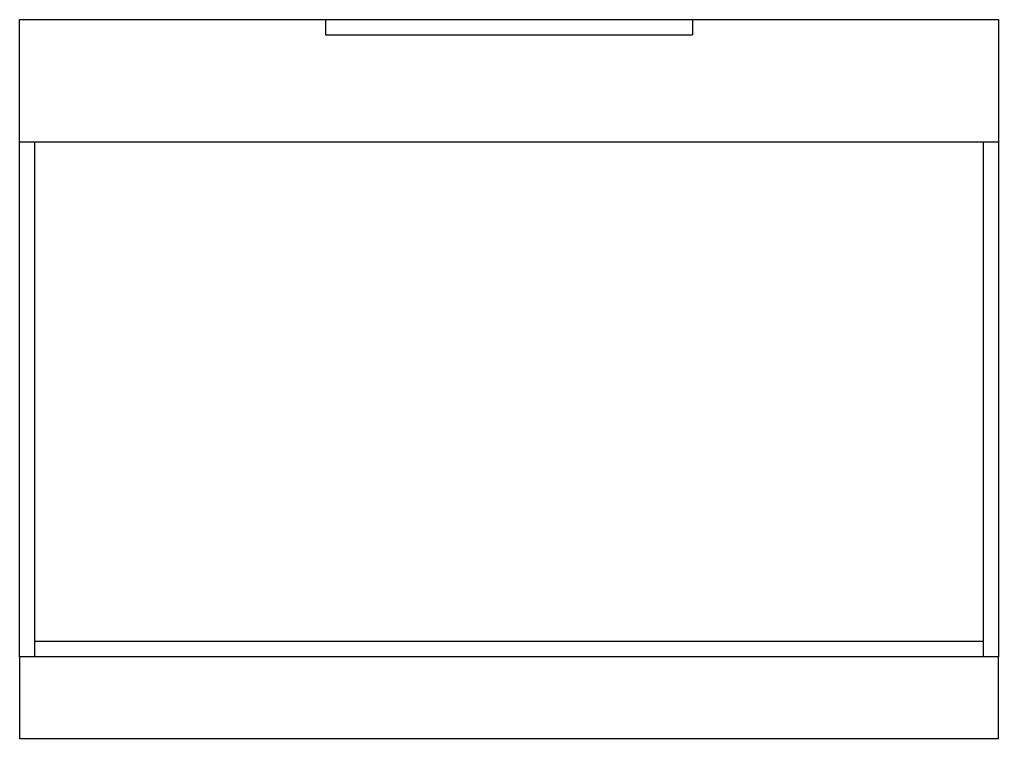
# Model space of a CAD drawing. Extents: x 0 to 48, y 0 to 35.2.
import ezdxf

# ---------------------------------------------------------------- set-up
doc = ezdxf.new("R2010")
doc.units = 0
doc.header["$LTSCALE"] = 3
doc.linetypes.add('HIDDEN', pattern=[0])
doc.linetypes.add('HIDDEN2', pattern=[0])
doc.layers.get('0').update_dxf_attribs({"linetype": 'CONTINUOUS'})
doc.layers.add('HID', color=7, linetype='HIDDEN')
doc.layers.add('HID2', color=7, linetype='HIDDEN2')

msp = doc.modelspace()

# ---------------------------------------------------------------- linework, layer by layer
at = {"color": 0}
for p, q in [((0, 4), (0, 35.25)), ((0, 35.25), (48, 35.25)), ((48, 35.25), (48, 4)), ((0, 29.25), (48, 29.25)), ((0.75, 4), (0.75, 29.25)), ((47.25, 29.25), (47.25, 4)), ((47.25, 4.75), (0.75, 4.75)), ((48, 4), (0, 4)), ((0, 4), (0, 0)), ((48, 0), (48, 4)), ((0, 0), (48, 0))]:
    msp.add_line(p, q, dxfattribs=at)
at = {"layer": 'HID', "color": 0}
msp.add_line((15, 34.5), (33, 34.5), dxfattribs=at)
at = {"layer": 'HID2', "color": 0}
for p, q in [((15, 35.25), (15, 34.5)), ((33, 35.25), (33, 34.5))]:
    msp.add_line(p, q, dxfattribs=at)

doc.saveas('drawing.dxf')
